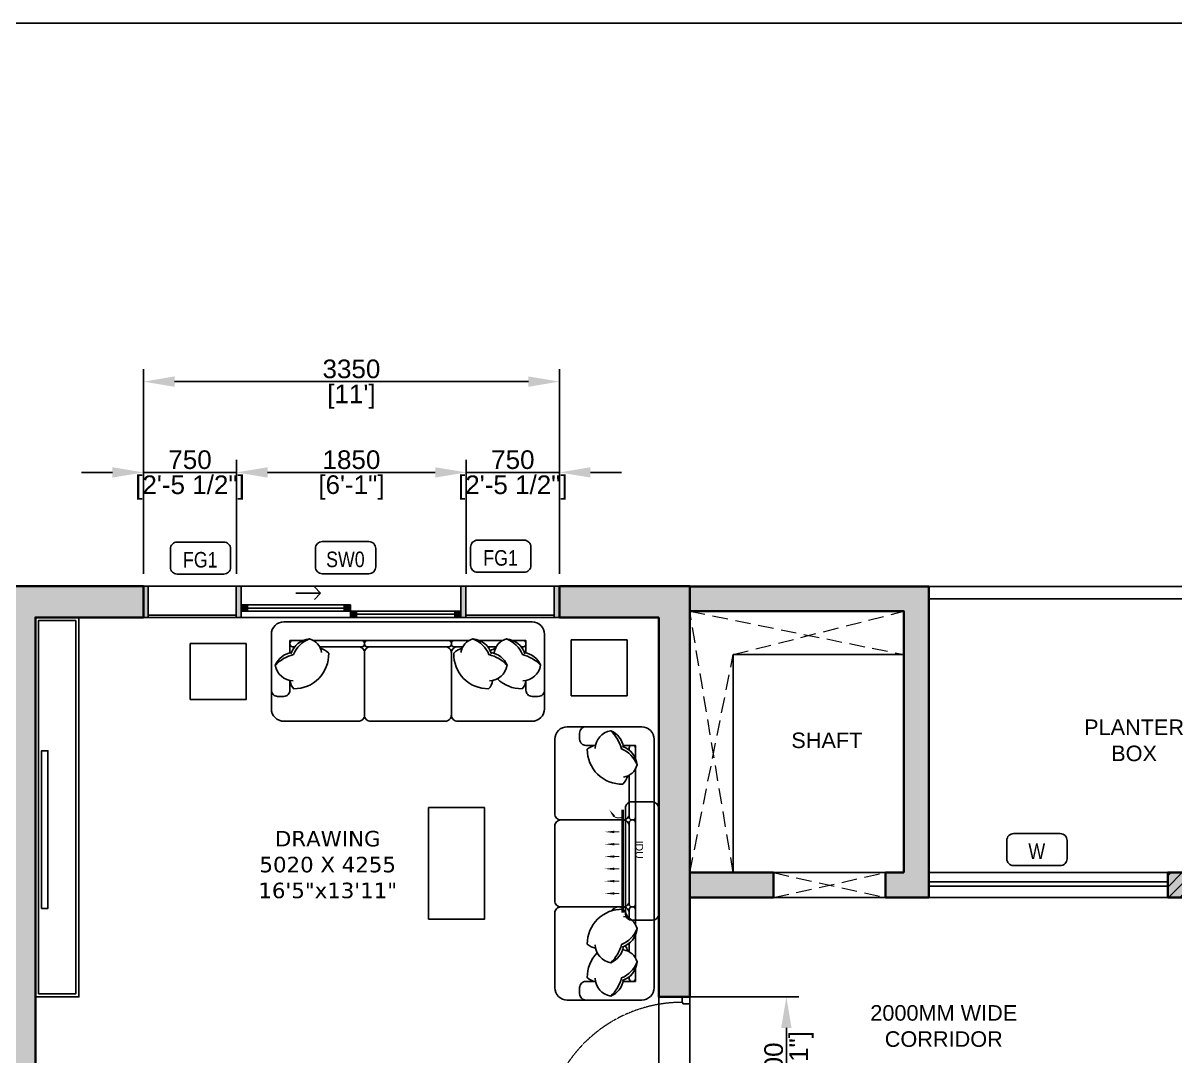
# Model space of a CAD drawing. Header units: millimetres. Extents: x 94643 to 134206, y 115494 to 180803.
# Drawn here: x 106091 to 115368, y 172487 to 180803 of the extents above; entities that cross this region are included whole.
import ezdxf
from ezdxf.enums import TextEntityAlignment as Align

# ---------------------------------------------------------------- set-up
doc = ezdxf.new("R2010")
doc.units = ezdxf.units.MM
for name, pattern in [('( Hidden )', [0.375, 0.25, -0.125]), ('3BHK  WEST_UN-3$0$DASHED', [0.75, 0.5, -0.25]), ('Hidden Line', [978.055558, 705.555558, -272.5])]:
    doc.linetypes.add(name, pattern=pattern)
for name, color, linetype in [('A-3S Sofa', 253, 'Continuous'), ('A-AC', 252, 'Continuous'), ('A-Dimensions', 4, 'Continuous'), ('A-Door', 11, 'Continuous'), ('A-Door Line', 8, 'Continuous'), ('A-Elevation 10', 8, 'Continuous'), ('A-Furniture', 8, 'Continuous'), ('A-Hatch', 252, 'Continuous'), ('A-Railing', 6, 'Continuous'), ('A-Room Boundary', 44, 'Continuous'), ('A-Shaft', 8, 'Continuous'), ('A-Sofa Center  Table', 253, 'Continuous'), ('A-Sofa Side Table', 253, 'Continuous'), ('A-Text Main', 44, 'Continuous'), ('A-TV', 253, 'Continuous'), ('A-TV Unit', 252, 'Continuous'), ('A-Window', 4, 'Continuous')]:
    doc.layers.add(name, color=color, linetype=linetype)
doc.layers.add('A-Wall', color=240, linetype='Continuous', lineweight=35)
doc.styles.add('2024-08-29_TOWER-A$0$simplex-0.8', font='simplex.shx', dxfattribs={"width": 0.8})
doc.styles.add('3.5BHK EAST_UN-1$0$grid_text', font='verdana.ttf')
doc.styles.add('3BHK  WEST_UN-2$0$AMISH', font='arial.ttf')
doc.styles.add('ARIAL', font='ARIALN.TTF')
doc.styles.add('Core & corridor$0$Standard', font='arial.ttf')
doc.styles.add('Core_Typ-TA$0$Standard', font='arial.ttf')
doc.styles.add('S', font='arial.ttf', dxfattribs={"height": 150})
doc.dimstyles.new('DIMSMALL', dxfattribs={"dimtxt": 150, "dimasz": 250, "dimexe": 100, "dimexo": 100, "dimgap": 25, "dimtad": 1, "dimdec": 0, "dimzin": 0, "dimdsep": 46, "dimtxsty": 'S', "dimcen": 0, "dimdle": 100, "dimclrd": 8, "dimclre": 8, "dimclrt": 256, "dimazin": 0, "dimtfac": 1, "dimtdec": 0, "dimtix": 1, "dimtmove": 0, "dimatfit": 3, "dimldrblk": '12_DatumFilled', "dimfxl": 1, "dimtolj": 1, "dimtzin": 0, "dimlwd": -1, "dimlwe": -1, "dimarcsym": 1})

# ---------------------------------------------------------------- blocks, each defined once
blk = doc.blocks.new('*D181')
at = {"layer": 'A-Dimensions', "color": 8, "transparency": 16777216}
for p, q in [((107060.7, 176367.7), (107060.7, 177284.9)), ((107810.7, 176367.7), (107810.7, 177284.9)), ((106810.7, 177184.9), (106560.7, 177184.9)), ((107060.7, 177184.9), (107810.7, 177184.9)), ((108060.7, 177184.9), (108310.7, 177184.9))]:
    blk.add_line(p, q, dxfattribs=at)
for points in [[(106810.7, 177226.5), (106810.7, 177143.2), (107060.7, 177184.9)], [(108060.7, 177226.5), (108060.7, 177143.2), (107810.7, 177184.9)]]:
    blk.add_solid(points, dxfattribs=at)
at = {"layer": 'Defpoints', "color": 0, "transparency": 16777216}
for p in [(107810.7, 177184.9), (107060.7, 176267.7), (107810.7, 176267.7)]:
    blk.add_point(p, dxfattribs=at)
at = {"layer": 'A-Dimensions', "lineweight": 30, "transparency": 16777216, "char_height": 150, "attachment_point": 5, "style": 'S'}
for s, insert in [('\\A1;750', (107435.7, 177286.4)), ('\\A1;[2\'-5 1/2"]', (107435.7, 177062.8))]:
    blk.add_mtext(s, dxfattribs=dict(at, insert=insert))
blk = doc.blocks.new('12_DatumFilled')
at = {"color": 8, "linetype": 'ByBlock'}
blk.add_solid([(0, 0.577), (-1, 0), (0, -0.577)], dxfattribs=at)
blk = doc.blocks.new('*D182')
at = {"layer": 'A-Dimensions', "color": 8, "transparency": 16777216}
for p, q in [((107810.7, 176367.7), (107810.7, 177284.9)), ((109660.7, 176367.7), (109660.7, 177284.9)), ((108060.7, 177184.9), (109410.7, 177184.9))]:
    blk.add_line(p, q, dxfattribs=at)
for points in [[(108060.7, 177226.5), (108060.7, 177143.2), (107810.7, 177184.9)], [(109410.7, 177226.5), (109410.7, 177143.2), (109660.7, 177184.9)]]:
    blk.add_solid(points, dxfattribs=at)
at = {"layer": 'Defpoints', "color": 0, "transparency": 16777216}
for p in [(109660.7, 177184.9), (107810.7, 176267.7), (109660.7, 176267.7)]:
    blk.add_point(p, dxfattribs=at)
at = {"layer": 'A-Dimensions', "lineweight": 30, "transparency": 16777216, "char_height": 150, "attachment_point": 5, "style": 'S'}
for s, insert in [('\\A1;1850', (108735.7, 177286.4)), ('\\A1;[6\'-1"]', (108735.7, 177063.7))]:
    blk.add_mtext(s, dxfattribs=dict(at, insert=insert))
blk = doc.blocks.new('*D183')
at = {"layer": 'A-Dimensions', "color": 8, "transparency": 16777216}
for p, q in [((109660.7, 176367.7), (109660.7, 177284.9)), ((110410.7, 176367.7), (110410.7, 177284.9)), ((109410.7, 177184.9), (109160.7, 177184.9)), ((109660.7, 177184.9), (110410.7, 177184.9)), ((110660.7, 177184.9), (110910.7, 177184.9))]:
    blk.add_line(p, q, dxfattribs=at)
for points in [[(109410.7, 177226.5), (109410.7, 177143.2), (109660.7, 177184.9)], [(110660.7, 177226.5), (110660.7, 177143.2), (110410.7, 177184.9)]]:
    blk.add_solid(points, dxfattribs=at)
at = {"layer": 'Defpoints', "color": 0, "transparency": 16777216}
for p in [(110410.7, 177184.9), (109660.7, 176267.7), (110410.7, 176267.7)]:
    blk.add_point(p, dxfattribs=at)
at = {"layer": 'A-Dimensions', "lineweight": 30, "transparency": 16777216, "char_height": 150, "attachment_point": 5, "style": 'S'}
for s, insert in [('\\A1;750', (110035.7, 177286.4)), ('\\A1;[2\'-5 1/2"]', (110035.7, 177062.8))]:
    blk.add_mtext(s, dxfattribs=dict(at, insert=insert))
blk = doc.blocks.new('*D184')
at = {"layer": 'A-Dimensions', "color": 8, "transparency": 16777216}
for p, q in [((111373.7, 172962.6), (112338.4, 172962.6)), ((112238.4, 172712.6), (112238.4, 172012.6)), ((111373.7, 171762.6), (112338.4, 171762.6))]:
    blk.add_line(p, q, dxfattribs=at)
for points in [[(112196.7, 172712.6), (112280.1, 172712.6), (112238.4, 172962.6)], [(112196.7, 172012.6), (112280.1, 172012.6), (112238.4, 171762.6)]]:
    blk.add_solid(points, dxfattribs=at)
at = {"layer": 'Defpoints', "color": 0, "transparency": 16777216}
for p in [(111273.7, 172962.6), (111273.7, 171762.6), (112238.4, 171762.6)]:
    blk.add_point(p, dxfattribs=at)
at = {"layer": 'A-Dimensions', "lineweight": 30, "transparency": 16777216, "char_height": 150, "attachment_point": 5, "rotation": 90, "style": 'S'}
for s, insert in [('\\A1;[3\'-11"]', (112359.5, 172362.6)), ('\\A1;1200', (112136.8, 172362.6))]:
    blk.add_mtext(s, dxfattribs=dict(at, insert=insert))
blk = doc.blocks.new('*D186')
at = {"layer": 'A-Dimensions', "color": 8, "transparency": 16777216}
for p, q in [((107060.7, 176367.7), (107060.7, 178015.8)), ((110410.7, 176367.7), (110410.7, 178015.8)), ((107310.7, 177915.8), (110160.7, 177915.8))]:
    blk.add_line(p, q, dxfattribs=at)
for points in [[(107310.7, 177957.5), (107310.7, 177874.1), (107060.7, 177915.8)], [(110160.7, 177957.5), (110160.7, 177874.1), (110410.7, 177915.8)]]:
    blk.add_solid(points, dxfattribs=at)
at = {"layer": 'Defpoints', "color": 0, "transparency": 16777216}
for p in [(110410.7, 177915.8), (107060.7, 176267.7), (110410.7, 176267.7)]:
    blk.add_point(p, dxfattribs=at)
at = {"layer": 'A-Dimensions', "lineweight": 30, "transparency": 16777216, "char_height": 150, "attachment_point": 5, "style": 'S'}
for s, insert in [('\\A1;3350', (108735.7, 178017.4)), ("\\A1;[11']", (108735.7, 177794.7))]:
    blk.add_mtext(s, dxfattribs=dict(at, insert=insert))
blk = doc.blocks.new('2024-08-29_TOWER-A$0$WNTG')
at = {"layer": 'A-Text Main'}
blk.add_lwpolyline([(-187.8, 246.2), (187.8, 246.2, -0.414214), (242.8, 191.2), (242.8, 43.3, -0.414214), (187.8, -11.7), (-187.8, -11.7, -0.414214), (-242.8, 43.3), (-242.8, 191.2, -0.414214)], format="xyb", close=True, dxfattribs=at)
at = {"layer": 'A-Text Main', "style": '2024-08-29_TOWER-A$0$simplex-0.8', "width": 0.8}
blk.add_attdef('WNTG', text='', height=150, dxfattribs=at).set_placement((-1.6, 43), align=Align.CENTER)
blk = doc.blocks.new('Core & corridor')
at = {"linetype": 'Continuous'}
h = blk.add_hatch(dxfattribs=at)
h.set_pattern_fill('ANSI31', color=256, scale=20)
h.set_pattern_definition([(45, (9094.61, 11413.763), (-44.90128, 44.90128), [])])
h.paths.add_polyline_path([(14695.1, 50838.9), (16097.2, 50838.9), (16097.2, 51038.9), (14695.1, 51038.9)])
h.paths.add_polyline_path([(10846, 12913.8), (14684.7, 12913.8), (14684.7, 13113.9), (10846, 13113.9)])
h.paths.add_polyline_path([(20834.7, 15114.5), (20834.7, 13113.9), (21034.8, 13113.9), (21034.8, 15114.5)])
at = {"layer": 'A-Hatch'}
h = blk.add_hatch(color=256, dxfattribs=at)
h.dxf.hatch_style = 1
h.paths.add_polyline_path([(12770.1, 53343.9), (10845.1, 53343.9), (10845.1, 53143.9), (12570.1, 53143.9), (12570.1, 51038.9), (12420.1, 51038.9), (12420.1, 50838.9), (12770.1, 50838.9)])
h.paths.add_polyline_path([(11520.1, 51038.9), (10845.1, 51038.9), (10845.1, 50838.9), (11520.1, 50838.9)])
h = blk.add_hatch(color=256, dxfattribs=at)
h.dxf.hatch_style = 1
h.paths.add_polyline_path([(16097.2, 50838.9), (16097.2, 51038.9), (14695.1, 51038.9), (14695.1, 50838.9)])
at = {"layer": 'A-Elevation 10'}
for points in [[(10845.1, 53144), (12570.1, 53144), (12570.1, 52793.9), (11195.1, 52793.9), (11195.1, 51038.9), (10845.1, 51038.9), (10845.1, 53143.9)], [(14695.1, 51038.9), (12770.1, 51038.9)], [(14695.1, 50838.9), (12770.1, 50838.9)]]:
    blk.add_lwpolyline(points, dxfattribs=at)
blk.add_lwpolyline([(11520.1, 50838.9), (12420.1, 50838.9), (12420.1, 51038.9), (11520.1, 51038.9)], close=True, dxfattribs=at)
at = {"layer": 'A-Elevation 10', "linetype": 'Continuous'}
blk.add_lwpolyline([(12770.1, 50838.9), (14695.1, 50838.9), (14695.1, 51038.9), (12770.1, 51038.9)], close=True, dxfattribs=at)
at = {"layer": 'A-Railing'}
blk.add_lwpolyline([(12770.1, 53243.9), (16097.2, 53243.9), (16097.2, 53343.9), (12770.1, 53343.9)], close=True, dxfattribs=at)
at = {"layer": 'A-Shaft', "linetype": '( Hidden )', "lineweight": 0, "ltscale": 500}
for points in [[(10845.1, 53144), (12570.1, 52793.9)], [(11195.1, 51038.9), (10845.1, 53143.9)], [(11195.1, 52793.9), (12570.1, 53143.9)], [(10845.1, 51038.9), (11195.1, 52793.9)], [(11520.1, 51038.9), (12420.1, 50838.9)], [(11520.1, 50838.9), (12420.1, 51038.9)]]:
    blk.add_lwpolyline(points, dxfattribs=at)
at = {"layer": 'A-Wall'}
blk.add_lwpolyline([(12570.1, 51038.9), (12420.1, 51038.9), (12420.1, 50838.9), (12770.1, 50838.9), (12770.1, 53343.9), (10845.1, 53343.9), (10845.1, 53143.9), (12570.1, 53143.9), (12570.1, 51038.9)], dxfattribs=at)
for points in [[(11520.1, 50838.9), (10845.1, 50838.9), (10845.1, 51038.9), (11520.1, 51038.9)], [(14695.1, 50838.9), (16097.2, 50838.9), (16097.2, 51038.9), (14695.1, 51038.9)]]:
    blk.add_lwpolyline(points, close=True, dxfattribs=at)
at = {"layer": 'A-Window', "color": 4, "linetype": 'Continuous'}
for points in [[(12770.1, 50964.9), (14695.1, 50964.9)], [(12770.1, 50929.7), (14695.1, 50929.7)]]:
    blk.add_lwpolyline(points, dxfattribs=at)
at = {"layer": 'A-Text Main'}
ref = blk.add_blockref('2024-08-29_TOWER-A$0$WNTG', (13641.4, 51342), dxfattribs=dict(at, xscale=-1, rotation=180))
ref.add_attrib('WNTG', 'W', dxfattribs={"height": 125, "style": 'ARIAL'}).set_placement((13639.8, 51148.6), align=Align.CENTER)
at = {"layer": 'A-Text Main', "char_height": 125, "attachment_point": 5, "line_spacing_factor": 1.010232}
for s, insert, width, style in [('PLANTER BOX', (14423.5, 52103.5), 978.285, 'Core_Typ-TA$0$Standard'), ('SHAFT', (11949, 52103.5), 978.285, 'Core_Typ-TA$0$Standard'), ('2000MM WIDE CORRIDOR', (12890.7, 49803.6), 1745.679, 'Core & corridor$0$Standard')]:
    blk.add_mtext(s, dxfattribs=dict(at, insert=insert, width=width, style=style))
blk = doc.blocks.new('A$C0c66614e')
at = {"layer": 'A-Sofa Center  Table', "linetype": 'Continuous'}
blk.add_lwpolyline([(0, 0), (450, 0), (450, 450), (0, 450)], close=True, dxfattribs=at)
blk = doc.blocks.new('3.5BHK EAST_UN-1$0$A$Cb1453656')
at = {"layer": 'A-3S Sofa'}
for points in [[(2200, 700, 0.414214), (2100, 800), (1500, 800, 0.414214), (1450, 750, 0.414214), (1400, 800), (800, 800, 0.414214), (750, 750, 0.414214), (700, 800), (100, 800, 0.414214), (0, 700), (0, 100, 0.414214), (100, 0), (2100, 0, 0.414214), (2200, 100)], [(770, 150), (1430, 150, 0.414214), (1450, 170), (1450, 180, 0.414214), (1430, 200), (770, 200, 0.414214), (750, 180), (750, 170, 0.414214)]]:
    blk.add_lwpolyline(points, format="xyb", close=True, dxfattribs=at)
for points in [[(700, 200, 0.414214), (750, 250), (750, 750, 0.414214)], [(1500, 200, -0.414214), (1450, 250), (1450, 750, -0.414214)], [(150, 472.5), (150, 550, 0.414214), (100, 600), (50, 600, 0.414214), (0, 550)], [(2200, 550, 0.414214), (2150, 600), (2100, 600, 0.414214), (2050, 550), (2050, 472.5)], [(175.1, 475.6, 0.356772), (31.8, 349.5, 0.249542), (161.6, 245.7, -9.61688)], [(149.9, 472.5, -0.165541), (180.8, 538.6, -0.200231), (379.3, 458.1, -0.121523)], [(444.4, 475.6, 0.356772), (301.2, 349.5, 0.249542), (431, 245.7, -9.61688)], [(419.2, 472.5, -0.165541), (450.2, 538.6, -0.425989), (731, 252.1, -0.121523), (664.3, 212.7, 7.115464)], [(2050.1, 472.5, 0.165541), (2019.2, 538.6, 0.425989), (1738.4, 252.1, 0.121523), (1805, 212.7, -7.115464)], [(2024.9, 475.6, -0.356772), (2168.2, 349.5, -0.249542), (2038.4, 245.7, 9.61688)], [(31.8, 349.5, 0.14773), (178, 263.6, 0.213343), (306.9, 137.6, 0.178662)], [(301.2, 349.5, 0.14773), (447.3, 263.6, 0.213343), (576.2, 137.6, 0.178662)], [(2168.2, 349.5, -0.14773), (2022, 263.6, -0.213343), (1893.1, 137.6, -0.178662)], [(255.2, 150), (150, 150), (150, 248.3, 0.414214)], [(188.2, 200), (170, 200, 0.414214), (150, 180), (150, 170, 0.414214), (170, 150)], [(157.8, 256.7, 0.306663), (306.9, 137.6, 0.30633), (404.3, 246.4, -0.872847)], [(457.5, 200), (388.7, 200, 0.414214)], [(436.9, 232.2, -0.071865), (395, 212.7, 7.115464)], [(427.1, 256.7, 0.306663), (576.2, 137.6, 0.30633), (673.7, 246.4, -0.872847)], [(607.7, 150), (730, 150, 0.414214), (750, 170), (750, 180, 0.414214), (730, 200), (658.1, 200, 0.414214)], [(800, 200, -0.414214), (750, 250)], [(1400, 200, 0.414214), (1450, 250)], [(1861.6, 150), (1470, 150, -0.414214), (1450, 170), (1450, 180, -0.414214), (1470, 200), (1811.3, 200, -0.414214)], [(2042.2, 256.7, -0.306663), (1893.1, 137.6, -0.30633), (1795.7, 246.4, 0.872847)], [(2011.8, 200), (2030, 200, -0.414214), (2050, 180), (2050, 170, -0.414214), (2030, 150)]]:
    blk.add_lwpolyline(points, format="xyb", dxfattribs=at)
for points in [[(2050, 248.3), (2050, 150), (1944.8, 150)], [(524.5, 150), (338.4, 150)], [(1861.6, 150), (607.7, 150)]]:
    blk.add_lwpolyline(points, dxfattribs=at)
blk = doc.blocks.new('A$Cf35f70e6')
at = {"layer": 'A-Window', "linetype": 'Continuous'}
for points in [[(-3350, 0), (-3350, -250), (-3310, -250), (-3310, 0)], [(-2560, 0), (-2600, 0), (-2600, -250), (-2560, -250)], [(-750, 0), (-790, 0), (-790, -250), (-750, -250)], [(0, -250), (0, 0), (-40, 0), (-40, -250)], [(-2560, -200), (-2510, -200), (-2510, -150), (-2560, -150)], [(-1680, -150), (-1730, -150), (-1730, -200), (-1680, -200)], [(-1680, -250), (-1630, -250), (-1630, -200), (-1680, -200)], [(-790, -200), (-840, -200), (-840, -250), (-790, -250)]]:
    blk.add_hatch(color=256, dxfattribs=at).paths.add_polyline_path(points)
at = {"layer": 'A-Window', "linetype": 'Hidden Line'}
blk.add_line((-3350, 0), (0, 0), dxfattribs=at)
at = {"layer": 'A-Window', "linetype": 'Continuous'}
for p, q in [((-3350, -250), (-3350, 0)), ((-3350, 0), (0, 0)), ((-3350, 0), (-3310, 0)), ((-3350, -250), (-3350, 0)), ((-3350, -250), (-3350, 0)), ((-3350, -250), (-3350, 0)), ((-3310, 0), (-3310, -250)), ((-2600, 0), (-3310, 0)), ((-2600, -250), (-2600, 0)), ((-2600, 0), (-2560, 0)), ((-2560, 0), (-2560, -250)), ((-790, -250), (-790, 0)), ((-790, 0), (-750, 0)), ((-750, 0), (-750, -250)), ((-40, 0), (-750, 0)), ((-40, -250), (-40, 0)), ((-40, 0), (0, 0)), ((0, -250), (0, 0)), ((0, 0), (0, -250)), ((0, -250), (0, 0)), ((0, -250), (0, 0)), ((-2120, -55), (-1920, -55)), ((-1920, -55), (-1970, -5)), ((-1920, -55), (-1970, -105)), ((-2510, -150), (-2560, -150)), ((-2560, -150), (-2560, -200)), ((-2510, -200), (-2510, -150)), ((-2510, -175), (-1730, -175)), ((-1680, -150), (-1730, -150)), ((-1730, -150), (-1730, -200)), ((-1680, -200), (-1680, -150)), ((-3350, -250), (0, -250)), ((-3310, -250), (-3350, -250)), ((-3310, -232), (-2600, -232)), ((-2560, -250), (-2600, -250)), ((-2560, -200), (-2510, -200)), ((-1730, -200), (-1680, -200)), ((-1630, -200), (-1680, -200)), ((-1680, -200), (-1680, -250)), ((-1680, -250), (-1630, -250)), ((-1630, -250), (-1630, -200)), ((-1630, -225), (-840, -225)), ((-790, -200), (-840, -200)), ((-840, -200), (-840, -250)), ((-840, -250), (-790, -250)), ((-790, -250), (-790, -200)), ((-750, -250), (-790, -250)), ((-40, -232), (-750, -232)), ((0, -250), (-40, -250))]:
    blk.add_line(p, q, dxfattribs=at)
at = {"layer": 'A-Window', "linetype": 'Continuous', "flags": 128}
for points in [[(-2600, -250), (-3310, -250), (-3310, 0), (-2600, 0)], [(-40, 0), (-750, 0), (-750, -250), (-40, -250)], [(-2510, -175), (-1730, -175), (-1730, -150), (-2510, -150)], [(-2510, -200), (-1730, -200), (-1730, -175), (-2510, -175)], [(-1630, -225), (-840, -225), (-840, -200), (-1630, -200)], [(-1630, -250), (-840, -250), (-840, -225), (-1630, -225)]]:
    blk.add_lwpolyline(points, close=True, dxfattribs=at)
blk = doc.blocks.new('3.5BHK EAST-UN-5$0$2024-08-29_TOWER-A$0$TV FG')
at = {"layer": 'A-TV'}
blk.add_lwpolyline([(-635, -25), (635, -25), (635, -75), (-635, -75)], close=True, dxfattribs=at)
blk = doc.blocks.new('A$Cd470dc81')
at = {"layer": 'A-Door'}
for p, q in [((0, -55.5), (0, 0)), ((0, 0), (62.5, 0)), ((62.5, 0), (62.5, -44.4)), ((55.5, -55.5), (0, -55.5)), ((62.5, -44.4), (55.5, -44.4)), ((55.5, -44.4), (55.5, -55.5)), ((90.2, -33.3), (56.9, -33.3)), ((1173.1, -44.4), (62.5, -44.4)), ((62.5, -44.4), (62.5, -99.9)), ((73.6, -16.7), (73.6, -50)), ((173.5, -99.9), (173.5, -44.4)), ((1006.5, -5.6), (1006.5, -16.7)), ((1095.4, -5.6), (1006.5, -5.6)), ((1006.5, -16.7), (1095.4, -24.9)), ((1062, -99.9), (1062, -44.4)), ((1078.7, -23.3), (1078.7, -44.4)), ((1095.4, -5.6), (1095.4, -44.4)), ((1173.1, -99.9), (1173.1, -44.4)), ((62.5, -99.9), (1173.1, -99.9)), ((62.5, -99.9), (62.5, -99.9)), ((1006.5, -127.7), (1095.4, -119.5)), ((1006.5, -138.8), (1006.5, -127.7)), ((1095.4, -138.8), (1006.5, -138.8)), ((1078.7, -121), (1078.7, -99.9)), ((1095.4, -138.8), (1095.4, -99.9)), ((55.5, -1144.5), (0, -1144.5)), ((0, -1144.5), (0, -1200)), ((0, -1200), (62.5, -1200)), ((55.5, -1155.6), (55.5, -1144.5)), ((62.5, -1155.6), (55.5, -1155.6)), ((62.5, -1200), (62.5, -1155.6))]:
    blk.add_line(p, q, dxfattribs=at)
blk.add_circle((73.6, -33.3), 11.1, dxfattribs=at)
at = {"layer": 'A-Door', "linetype": '3BHK  WEST_UN-3$0$DASHED', "lineweight": 0}
blk.add_arc((61.2, -41.8), 1113.8, 270.08223, 356.3506, dxfattribs=at)
blk = doc.blocks.new('A$C59fceabc')
at = {"layer": 'A-Sofa Center  Table', "linetype": 'Continuous'}
blk.add_lwpolyline([(0, 0), (0, 900), (450, 900), (450, 0)], close=True, dxfattribs=at)
blk = doc.blocks.new('3BHK  WEST_UN-2$0$WALL MOUNTED SPLIT AC')
at = {"layer": 'A-AC'}
for p, q in [((18067.15, -8077.46), (18073.71, -8077.46)), ((18064.01, -8112.84, 0), (18064, -8079.99, 0)), ((18064.41, -8112.84, 0), (18064.41, -8079.99, 0)), ((18065.12, -8113.34), (18065.11, -8079.5)), ((18075.75, -8079.5), (18075.75, -8113.29)), ((18073.72, -8115.33), (18067.16, -8115.38))]:
    blk.add_line(p, q, dxfattribs=at)
at = {"layer": 'A-AC', "elevation": 0}
for points in [[(18059.86, -8080.11, 0, 0.75, 0), (18061.51, -8081.22, 0.75, 0.75, 0)], [(18058.43, -8086.05, 0, 0.75, 0), (18061.52, -8086.05, 0.75, 0.75, 0)], [(18058.44, -8089.99, 0, 0.75, 0), (18061.52, -8089.99, 0.75, 0.75, 0)], [(18058.44, -8093.93, 0, 0.75, 0), (18061.52, -8093.93, 0.75, 0.75, 0)], [(18058.44, -8097.86, 0, 0.75, 0), (18061.52, -8097.86, 0.75, 0.75, 0)], [(18058.44, -8101.8, 0, 0.75, 0), (18061.52, -8101.8, 0.75, 0.75, 0)], [(18058.44, -8105.74, 0, 0.75, 0), (18061.52, -8105.74, 0.75, 0.75, 0)], [(18059.87, -8112.95, 0, 0.75, 0), (18061.51, -8110.65, 0.75, 0.75, 0)]]:
    blk.add_lwpolyline(points, format="xyseb", dxfattribs=at)
at = {"layer": 'A-AC', "const_width": 0.3, "elevation": 0}
for points in [[(18061.51, -8081.22, 0.246742), (18063.87, -8081.49, -4.761831)], [(18061.51, -8110.65, -0.246742), (18063.87, -8110.38, 4.761831)]]:
    blk.add_lwpolyline(points, format="xyb", dxfattribs=at)
for points in [[(18061.52, -8086.05), (18063.17, -8086.05)], [(18061.52, -8089.99), (18063.17, -8089.99)], [(18061.52, -8093.93), (18063.17, -8093.93)], [(18061.52, -8097.86), (18063.17, -8097.86)], [(18061.52, -8101.8), (18063.17, -8101.8)], [(18061.52, -8105.74), (18063.17, -8105.74)]]:
    blk.add_lwpolyline(points, dxfattribs=at)
at = {"layer": 'A-AC'}
for centre, start, end in [((18067.15, -8079.5), 90.0082, 180.0082), ((18073.71, -8079.5), 0.0078, 90.0078), ((18067.16, -8113.34), 180.0082, 270.0082), ((18073.71, -8113.29), 270.0078, 0.0078)]:
    blk.add_arc(centre, 2.04, start, end, dxfattribs=at)
at = {"layer": 'A-AC', "style": '3BHK  WEST_UN-2$0$AMISH'}
blk.add_attdef('IDU', text='', height=2.4, rotation=90.0082, dxfattribs=at).set_placement((18070, -8096.33, 0), align=Align.MIDDLE_CENTER)
blk = doc.blocks.new('Unit-1')
at = {"layer": 'A-Hatch', "linetype": 'Continuous'}
h = blk.add_hatch(color=256, dxfattribs=at)
h.dxf.hatch_style = 1
h.paths.add_polyline_path([(3905, 15335.7), (4155, 15335.7), (4155, 16800.1), (2050.2, 16800.1), (2050.2, 16550.3), (3905, 16550.1)])
h.paths.add_polyline_path([(250, 15796), (250, 12295), (2905, 12295), (2905, 12045.7), (250, 12045.7), (250, 10820), (0, 10820), (0, 15796)])
h.paths.add_polyline_path([(5580, 12045.7), (5780, 12045.7), (5780, 16550.1), (6649.9, 16550.1), (6649.9, 16800.1), (5580, 16800.1)])
h.paths.add_polyline_path([(10800, 16550.1), (9999.9, 16550.1), (9999.9, 16800.1), (11050, 16800.1), (11050, 16550.1), (11050, 13495), (10800, 13495)])
h.paths.add_polyline_path([(6940, 12295), (6940, 12045.7), (10800, 12045.7), (10800, 11295.1), (11050, 11295.1), (11050, 12295)])
h.paths.add_polyline_path([(7140, 8082.6), (7140, 6370), (9610, 6370), (9610, 6420), (9810, 6420), (9810, 6370), (11050, 6370), (11050, 0), (10800, 0), (10800, 6170), (6940, 6170), (6940, 11045.7), (7140, 11045.7)])
h.paths.add_polyline_path([(10800, 10395.1), (11050, 10395.1), (11050, 8985.1), (10800, 8985.1)])
h.paths.add_polyline_path([(7310, 4410), (4515, 4410), (4515, 4210), (7110, 4210), (7110, 250), (6210, 250), (6210, 0), (7810, 0), (7810, 250), (7310, 250)])
h.paths.add_polyline_path([(3515, 4210), (2905, 4210), (250, 4210), (250, 3620.1), (0, 3620.1), (-0.1, 4460.1), (2905, 4460), (2905, 4410), (2900, 4410), (3515, 4410)])
h.paths.add_polyline_path([(249.9, 1820.1), (250, 250), (4515, 250), (4515, 2135), (4715, 2135), (4715, 250), (5460, 250), (5460, 0), (250, 0), (0, 0), (0, 250), (-0.1, 1820.1)])
at = {"layer": 'A-Door Line', "color": 8}
blk.add_line((11050, 12295), (11050, 13495), dxfattribs=at)
at = {"layer": 'A-Room Boundary', "linetype": 'Continuous'}
blk.add_lwpolyline([(10800, 16550.1), (5780, 16550.1), (5780, 12295), (10800, 12295)], close=True, dxfattribs=at)
at = {"layer": 'A-TV Unit', "ltscale": 600}
for points in [[(6129.6, 16550.1), (6130, 13495), (5780, 13495), (5780, 16550.1)], [(6104.6, 16525.1), (6105, 13520), (5805, 13520), (5804.6, 16525.1)]]:
    blk.add_lwpolyline(points, close=True, dxfattribs=at)
at = {"layer": 'A-Wall'}
for points in [[(5580, 12045.7), (5780, 12045.7), (5780, 16550.1), (6649.9, 16550.1), (6649.9, 16800.1), (5580, 16800.1)], [(10800, 16550.1), (9999.9, 16550.1), (9999.9, 16800.1), (11050, 16800.1), (11050, 16550.1), (11050, 13495), (10800, 13495)]]:
    blk.add_lwpolyline(points, close=True, dxfattribs=at)
at = {"layer": 'A-3S Sofa', "ltscale": 600}
for p, rotation in [((9880.1, 16513.8), 180), ((10762.8, 13469.1), 89.99999999999999)]:
    blk.add_blockref('3.5BHK EAST_UN-1$0$A$Cb1453656', p, dxfattribs=dict(at, rotation=rotation))
at = {"layer": 'A-AC'}
ref = blk.add_blockref('3BHK  WEST_UN-2$0$WALL MOUNTED SPLIT AC', (-444206.8, -189216.4), dxfattribs=dict(at, xscale=-25.17221723757713, yscale=25.17221723757713, zscale=25.17221723757713, rotation=180))
ref.add_attrib('IDU', 'IDU', dxfattribs={"layer": 'A-Furniture', "height": 60.41, "rotation": 269.99177, "style": '3BHK  WEST_UN-2$0$AMISH'}).set_placement((10643.8, 14680.1, 0), align=Align.MIDDLE_CENTER)
at = {"layer": 'A-Door', "linetype": 'Continuous', "rotation": 180}
blk.add_blockref('A$Cd470dc81', (11050, 12295), dxfattribs=at)
at = {"layer": 'A-Sofa Center  Table', "linetype": 'Continuous'}
blk.add_blockref('A$C59fceabc', (8946.5, 14119.3), dxfattribs=at)
at = {"layer": 'A-Sofa Side Table', "linetype": 'Continuous'}
for p in [(7026.2, 15888.9), (10095.6, 15918.6)]:
    blk.add_blockref('A$C0c66614e', p, dxfattribs=at)
at = {"layer": 'A-Text Main'}
ref = blk.add_blockref('2024-08-29_TOWER-A$0$WNTG', (9528, 17159.9), dxfattribs=dict(at, xscale=-1, rotation=180))
ref.add_attrib('WNTG', 'FG1', dxfattribs={"height": 125, "style": 'ARIAL'}).set_placement((9526.4, 16966.5), align=Align.CENTER)
ref = blk.add_blockref('2024-08-29_TOWER-A$0$WNTG', (7109.2, 17145.2), dxfattribs=dict(at, xscale=-1, rotation=180))
ref.add_attrib('WNTG', 'FG1', dxfattribs={"height": 125, "style": 'ARIAL'}).set_placement((7107.6, 16951.7), align=Align.CENTER)
ref = blk.add_blockref('2024-08-29_TOWER-A$0$WNTG', (8277.9, 17148.1), dxfattribs=dict(at, xscale=-1, rotation=180))
ref.add_attrib('WNTG', 'SW0', dxfattribs={"height": 125, "style": 'ARIAL'}).set_placement((8276.3, 16954.6), align=Align.CENTER)
at = {"layer": 'A-TV', "ltscale": 600, "rotation": 90}
blk.add_blockref('3.5BHK EAST-UN-5$0$2024-08-29_TOWER-A$0$TV FG', (5804.9, 14842), dxfattribs=at)
at = {"layer": 'A-Window'}
blk.add_blockref('A$Cf35f70e6', (9996.9, 16800.1), dxfattribs=at)
at = {"layer": 'A-Text Main', "linetype": 'Continuous', "insert": (8133.9, 14559), "char_height": 125, "width": 1453.819, "attachment_point": 5, "style": '3.5BHK EAST_UN-1$0$grid_text'}
blk.add_mtext('DRAWING \\P5020 X 4255\\P16\'5"x13\'11"', dxfattribs=at)

msp = doc.modelspace()

# ---------------------------------------------------------------- linework, layer by layer
at = {"linetype": 'Continuous'}
msp.add_lwpolyline([(94643.3, 180802.6), (134206.4, 180802.6), (134206.4, 115494.5), (94643.3, 115494.5)], close=True, dxfattribs=at)

# ---------------------------------------------------------------- block references
msp.add_blockref('Core & corridor', (100615.6, 122923.7), dxfattribs=at)

# ---------------------------------------------------------------- dimensions: what is measured, and where the dimension line sits
at = {"layer": 'A-Dimensions', "lineweight": 30}
for base, p1, p2, picture, middle in [((110410.7, 177915.8), (107060.7, 176267.7), (110410.7, 176267.7), '*D186', (108735.7, 177915.8)), ((107810.7, 177184.9), (107060.7, 176267.7), (107810.7, 176267.7), '*D181', (107435.7, 177184.9)), ((109660.7, 177184.9), (107810.7, 176267.7), (109660.7, 176267.7), '*D182', (108735.7, 177184.9)), ((110410.7, 177184.9), (109660.7, 176267.7), (110410.7, 176267.7), '*D183', (110035.7, 177184.9))]:
    dim = msp.add_linear_dim(base=base, p1=p1, p2=p2, dimstyle='DIMSMALL', override={"dimpost": '\\X'}, dxfattribs=at)
    dim.commit()
    dim.dimension.update_dxf_attribs({"geometry": picture, "text_midpoint": middle})
dim = msp.add_linear_dim(base=(112238.4, 171762.6), p1=(111273.7, 172962.6), p2=(111273.7, 171762.6), angle=90, dimstyle='DIMSMALL', override={"dimpost": '\\X'}, dxfattribs=at)
dim.commit()
dim.dimension.update_dxf_attribs({"geometry": '*D184', "text_midpoint": (112238.4, 172362.6)})

# ---------------------------------------------------------------- next in the draw order: block references
at = {"linetype": 'Continuous'}
msp.add_blockref('Unit-1', (100410.7, 159467.6), dxfattribs=at)

doc.saveas('drawing.dxf')
